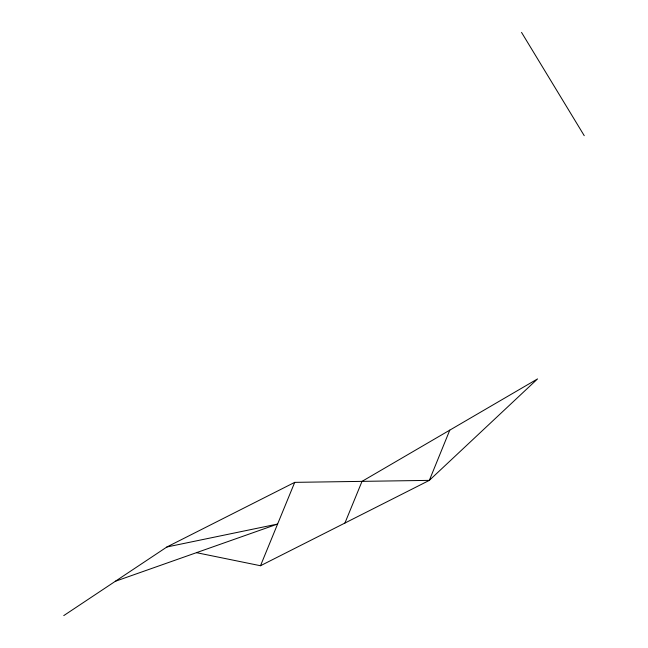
<?xml version="1.0" encoding="UTF-8"?>
<svg xmlns="http://www.w3.org/2000/svg" width="648" height="648" viewBox="0 0 648 648"><rect width="100%" height="100%" fill="white"/><g stroke="black" fill="none" stroke-linecap="round" stroke-linejoin="round"><path stroke-width="0.97" d="M449.785 430.134L429.332 480.37L260.496 565.736L196.466 552.671M260.496 565.736L294.71 482.363L429.332 480.37L537.548 378.91L362.021 481.367L344.914 523.058M63.763 615.6L166.892 546.985L294.71 482.363M115.328 581.288L277.603 524.046L166.892 546.985M521.535 32.4L584.237 135.683"/></g></svg>
